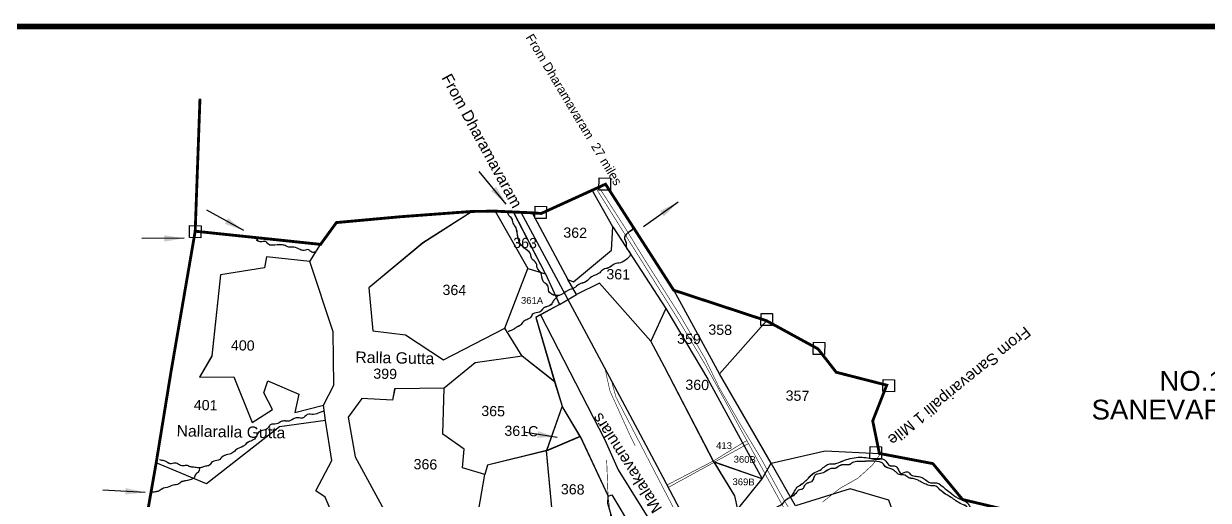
# Model space of a CAD drawing. Header units: feet. Extents: x 179896 to 184839, y 1575469 to 1580427.
# Drawn here: x 180975 to 183073, y 1579584 to 1580427 of the extents above; entities that cross this region are included whole.
import ezdxf
from ezdxf.enums import TextEntityAlignment as Align

# ---------------------------------------------------------------- set-up
doc = ezdxf.new("R2010")
doc.units = ezdxf.units.FT
doc.header["$LTSCALE"] = 15
doc.header["$MEASUREMENT"] = 0
doc.linetypes.add('HIDDEN2', pattern=[0.1875, 0.125, -0.0625])
for name, color, linetype in [('HILL', 223, 'Continuous'), ('PLOT', 7, 'Continuous'), ('PLOT NO', 7, 'Continuous'), ('ROADS', 6, 'HIDDEN2'), ('TANKS-STREAM', 4, 'Continuous'), ('TEXT', 1, 'Continuous'), ('VILLAGE STONES', 240, 'Continuous')]:
    doc.layers.add(name, color=color, linetype=linetype)
doc.layers.add('VILLAGE BOUNDRY', color=5, linetype='HIDDEN2', lineweight=100)
doc.styles.get("Standard").update_dxf_attribs({"font": 'arial.ttf'})
doc.linetypes.add('FENCELINE2', pattern='A,0.25,-0.1,[132,ltypeshp.shx,S=0.1,R=0,X=-0.1,Y=0],-0.1,1', length=1.45)
doc.linetypes.add('TRACKS', pattern='A,0.15,[130,ltypeshp.shx,S=0.25,R=0,X=0,Y=0],0.15', length=0.3)
doc.dimstyles.get("Standard").update_dxf_attribs({"dimtxt": 0.18, "dimasz": 35, "dimexe": 0.18, "dimexo": 0.0625, "dimgap": 0.09, "dimtad": 0, "dimtih": 1, "dimtoh": 1, "dimdec": 4, "dimzin": 0, "dimdsep": 46, "dimtxsty": 'Standard', "dimcen": 0.09, "dimadec": 0, "dimazin": 0, "dimtfac": 1, "dimtdec": 4, "dimtofl": 0, "dimtmove": 0, "dimatfit": 3, "dimfxl": 0, "dimtolj": 1, "dimtzin": 0, "dimarcsym": 0})

msp = doc.modelspace()

# ---------------------------------------------------------------- linework, layer by layer
at = {"layer": 'HILL', "color": 239, "linetype": 'TRACKS', "lineweight": -3, "ltscale": 1.5}
msp.add_lwpolyline([(181855.349886591, 1580093.437811217), (181971.1705036315, 1579879.169580597), (182066.7497049874, 1579699.923846385), (182106.9099599737, 1579624.60877481), (182186.1579737421, 1579472.904259289), (182277.0076448243, 1579300.439114503), (182374.2400482404, 1579108.4187236), (182432.7217863336, 1579006.219359771), (182470.4511061004, 1578920.848030423), (182549.7423914074, 1578771.535595811), (182614.9241463692, 1578629.651073549), (182706.6120862058, 1578441.799483381), (182739.7969451554, 1578390.777685188), (182789.9963085121, 1578313.596046704), (182861.318365654, 1578234.376935994), (182956.7364454842, 1578122.175777847), (183052.8697012513, 1578028.782455214), (183108.583782838, 1577973.971037463)], dxfattribs=at)
at = {"layer": 'PLOT', "lineweight": -2}
for points in [[(181898.8410999248, 1579984.721751813), (181923.8174306142, 1579930.398564004), (181954.0507782612, 1579947.865763569), (181938.6377620274, 1579974.29335782), (181948.3044186167, 1579970.587575531), (182015.8618167771, 1580026.700763292), (182018.0891957827, 1580067.826568753), (181981.6081956517, 1580132.548594513)], [(181898.8605904164, 1579984.771580259), (181923.836921106, 1579930.44839245), (181954.0702687527, 1579947.915592015), (181938.6572525188, 1579974.343186266), (181948.3239091081, 1579970.637403977), (182015.8813072679, 1580026.750591739), (182018.1086862733, 1580067.876397199), (181981.627686142, 1580132.598422959)], [(181809.7364149, 1580095.498057783), (181867.4016843835, 1579993.934613355), (181898.8410999248, 1579984.721751813), (181842.4694616421, 1580094.019587835)], [(181809.7559053911, 1580095.547886227), (181867.421174875, 1579993.9844418), (181898.8605904164, 1579984.771580259), (181842.4889521331, 1580094.069416279)], [(181768.7219100456, 1580094.991064264), (181681.7860660554, 1580039.12819383), (181585.7569670122, 1579959.591090103), (181593.002220173, 1579883.526931274), (181651.1392917392, 1579876.321602699), (181718.4873946987, 1579832.56178718), (181826.8300249699, 1579888.533545406), (181867.4016843835, 1579993.934613355)], [(181768.7414005369, 1580095.040892708), (181681.8055565474, 1580039.178022274), (181585.7764575051, 1579959.640918546), (181593.0217106664, 1579883.576759718), (181651.1587822324, 1579876.371431143), (181718.5068851919, 1579832.611615625), (181826.8495154623, 1579888.583373852), (181867.421174875, 1579993.9844418)], [(181875.2025083842, 1580092.541117886), (181938.6377620274, 1579974.29335782)], [(181875.2219988751, 1580092.590946331), (181938.6572525188, 1579974.343186266)], [(182018.0891957827, 1580067.826568753), (182111.9841153812, 1579923.167932173), (182186.3600939643, 1579798.038823927), (182282.5409150863, 1579621.434304766), (182298.3268032853, 1579649.518126272)], [(182018.1086862733, 1580067.876397199), (182112.0036058723, 1579923.21776062), (182186.3795844559, 1579798.088652375), (182282.5604055788, 1579621.484133216), (182298.3462937775, 1579649.567954721)], [(181528.2636982074, 1579340.780778195), (181532.5886998509, 1579442.415234087), (181549.2380245786, 1579464.641743015), (181548.6520754486, 1579495.307237622), (181508.7007333905, 1579589.301245433), (181491.8788547902, 1579600.337638638), (181520.4988380415, 1579654.09970025), (181509.1297730238, 1579724.794398178), (181505.5178245131, 1579751.886685529), (181524.1914650391, 1579787.246512766), (181522.9655432913, 1579882.016188386), (181481.5425468484, 1580006.284839496), (181500.4851404282, 1580036.660111351)], [(181528.2831887045, 1579340.830606641), (181532.6081903474, 1579442.465062533), (181549.2575150749, 1579464.69157146), (181548.6715659447, 1579495.357066068), (181508.7202238861, 1579589.351073877), (181491.8983452857, 1579600.387467082), (181520.5183285366, 1579654.149528695), (181509.1492635185, 1579724.844226622), (181505.5373150076, 1579751.936513974), (181524.2109555333, 1579787.296341209), (181522.9850337849, 1579882.066016829), (181481.5620373414, 1580006.334667939), (181500.5046309209, 1580036.709939794)], [(181481.5425468484, 1580006.284839496), (181404.6090178998, 1580014.642867348), (181401.0535970577, 1579995.249379641), (181323.4849788824, 1579982.56532638), (181307.8230074143, 1579839.082044149), (181285.8336325273, 1579801.654969194), (181347.0938673954, 1579802.448461575), (181379.1413295648, 1579721.639736051), (181415.0858343542, 1579744.262185386), (181399.9927667421, 1579773.770992434), (181407.3423637973, 1579794.946603502), (181461.9906337828, 1579771.529392829), (181454.7255986674, 1579738.990107322), (181505.5178245131, 1579751.886685529)], [(181481.5620373414, 1580006.334667939), (181404.628508393, 1580014.69269579), (181401.073087551, 1579995.299208083), (181323.5044693761, 1579982.615154821), (181307.842497909, 1579839.131872591), (181285.8531230223, 1579801.704797636), (181347.1133578902, 1579802.498290017), (181379.16082006, 1579721.689564494), (181415.1053248491, 1579744.312013829), (181400.0122572369, 1579773.820820877), (181407.3618542919, 1579794.996431945), (181462.0101242774, 1579771.579221272), (181454.7450891622, 1579739.039935766), (181505.5373150076, 1579751.936513974)], [(182282.5409150863, 1579621.434304766), (182197.0028033337, 1579651.460981584), (182109.5216934315, 1579820.111325512), (182085.5190121548, 1579865.380212067), (181994.5190917618, 1579967.990360294), (181954.0507782612, 1579947.865763569)], [(182282.5604055788, 1579621.484133216), (182197.0222938263, 1579651.510810033), (182109.5411839233, 1579820.16115396), (182085.5385026464, 1579865.430040514), (181994.5385822531, 1579968.040188741), (181954.0702687527, 1579947.915592015)], [(182167.736333577, 1579376.509900364), (182206.1011670225, 1579404.911554902), (182232.5279025406, 1579420.263575434), (182270.5510646785, 1579440.349648178), (182262.1424509087, 1579471.817380387), (182357.0478603749, 1579442.765205987), (182383.5469834992, 1579399.475704839), (182409.6733319298, 1579400.646273253), (182484.9644482719, 1579405.794225941), (182513.2196890288, 1579445.795128438), (182563.7909091577, 1579403.634633972), (182577.0704639918, 1579439.866647391), (182518.2216272992, 1579503.730416849), (182492.2666646455, 1579541.95203047), (182516.5496097798, 1579557.545799145), (182507.0647308751, 1579583.663065785), (182438.2219646268, 1579603.871626571), (182341.5657286612, 1579573.784941877), (182298.3268032853, 1579649.518126272), (182206.8333830574, 1579807.311749852), (182125.907699707, 1579955.591329935)], [(182167.7558240715, 1579376.559728813), (182206.1206575166, 1579404.961383351), (182232.5473930346, 1579420.313403883), (182270.5705551722, 1579440.399476628), (182262.1619414022, 1579471.867208837), (182357.0673508683, 1579442.815034438), (182383.5664739928, 1579399.52553329), (182409.6928224233, 1579400.696101704), (182484.983938765, 1579405.844054392), (182513.2391795216, 1579445.84495689), (182563.8103996506, 1579403.684462424), (182577.0899544844, 1579439.916475843), (182518.2411177916, 1579503.7802453), (182492.2861551377, 1579542.001858921), (182516.5691002718, 1579557.595627597), (182507.0842213669, 1579583.712894236), (182438.2414551188, 1579603.921455022), (182341.5852191538, 1579573.834770327), (182298.3462937775, 1579649.567954721), (182206.852873549, 1579807.3615783), (182125.9271901978, 1579955.641158382)], [(181923.8174306142, 1579930.398564004), (181881.8796515464, 1579907.551012069), (181915.1209835582, 1579793.513311961), (181857.5800143229, 1579838.760482947), (181826.8300249699, 1579888.533545406)], [(181923.836921106, 1579930.44839245), (181881.8991420385, 1579907.600840515), (181915.1404740509, 1579793.563140407), (181857.5995048155, 1579838.810311393), (181826.8495154623, 1579888.583373852)], [(182111.9841153812, 1579923.167932173), (182085.5190121548, 1579865.380212067)], [(182112.0036058723, 1579923.21776062), (182085.5385026464, 1579865.430040514)], [(182206.8333830574, 1579807.311749852), (182290.3140602288, 1579901.519753267)], [(182206.852873549, 1579807.3615783), (182290.3335507194, 1579901.569581716)], [(181857.5800143229, 1579838.760482947), (181774.5302288484, 1579827.131594342), (181719.1898444103, 1579782.348683903), (181631.7443005871, 1579781.051598315), (181627.6779667064, 1579761.161579129), (181573.7257159156, 1579763.746018703), (181549.2527030933, 1579730.902532624), (181561.67705229, 1579660.573813274), (181616.558452256, 1579559.677948281), (181593.9075750556, 1579511.599173044), (181709.0179442364, 1579518.776817494), (181771.8421296409, 1579516.60309624), (181791.5888024822, 1579629.50871557), (181751.8638720559, 1579640.887475296), (181754.7814313283, 1579674.158929571), (181717.0545056757, 1579700.74474607), (181719.1898444103, 1579782.348683903)], [(181857.5995048155, 1579838.810311393), (181774.5497193414, 1579827.181422788), (181719.2093349038, 1579782.398512348), (181631.7637910809, 1579781.10142676), (181627.6974572004, 1579761.211407574), (181573.7452064098, 1579763.795847147), (181549.2721935878, 1579730.952361068), (181561.6965427849, 1579660.623641719), (181616.5779427514, 1579559.727776726), (181593.9270655514, 1579511.64900149), (181709.0374347317, 1579518.82664594), (181771.861620136, 1579516.652924687), (181791.6082929764, 1579629.558544016), (181751.8833625502, 1579640.937303742), (181754.8009218224, 1579674.208758017), (181717.0739961698, 1579700.794574515), (181719.2093349038, 1579782.398512348)], [(181915.1209835582, 1579793.513311961), (181928.4737053815, 1579750.453948663), (181900.7434762963, 1579671.51903484), (181796.0085138339, 1579645.992523748), (181791.5888024822, 1579629.50871557)], [(181915.1404740509, 1579793.563140407), (181928.4931958744, 1579750.50377711), (181900.7629667899, 1579671.568863287), (181796.028004328, 1579646.042352194), (181791.6082929764, 1579629.558544016)], [(181900.7434762963, 1579671.51903484), (181960.3728634204, 1579696.89119158), (181928.4737053815, 1579750.453948663)], [(181900.7629667899, 1579671.568863287), (181960.3923539136, 1579696.941020027), (181928.4931958744, 1579750.50377711)], [(181509.1297730238, 1579724.794398178), (181428.0059207885, 1579713.487568266), (181298.5954479733, 1579613.044229431), (181209.3793956664, 1579650.159280604)], [(181509.1492635185, 1579724.844226622), (181428.0254112836, 1579713.53739671), (181298.6149384695, 1579613.094057874), (181209.3988861627, 1579650.209109046)], [(181960.3728634204, 1579696.89119158), (182009.6554481259, 1579591.114782597), (182016.2979502793, 1579593.186645506), (182052.2431401159, 1579533.293711264), (182021.5915227614, 1579536.005006938), (182009.4827235313, 1579577.990909135), (182009.6554481259, 1579591.114782597)], [(181960.3923539136, 1579696.941020027), (182009.6749386196, 1579591.164611044), (182016.317440773, 1579593.236473955), (182052.2626306098, 1579533.343539712), (182021.6110132553, 1579536.054835386), (182009.5022140251, 1579578.040737583), (182009.6749386196, 1579591.164611044)], [(182021.5915227614, 1579536.005006938), (181915.2681620367, 1579514.174090819), (181900.7434762963, 1579671.51903484)], [(182021.6110132553, 1579536.054835386), (181915.2876525313, 1579514.223919267), (181900.7629667899, 1579671.568863287)], [(182298.3268032853, 1579649.518126272), (182394.158356849, 1579671.318027038), (182490.2375179887, 1579666.591454412)], [(182298.3462937775, 1579649.567954721), (182394.1778473407, 1579671.367855488), (182490.2570084801, 1579666.641282863)], [(182197.0028033337, 1579651.460981584), (182233.672531574, 1579591.578769638), (182238.6939060361, 1579567.450558087), (182282.5409150863, 1579621.434304766)], [(182197.0222938263, 1579651.510810033), (182233.6920220668, 1579591.628598088), (182238.713396529, 1579567.500386536), (182282.5604055788, 1579621.484133216)]]:
    msp.add_lwpolyline(points, dxfattribs=at)
at = {"layer": 'PLOT', "linetype": 'FENCELINE2', "lineweight": -2}
msp.add_lwpolyline([(181890.1132250993, 1579911.740119668), (182003.881408446, 1579690.480505188), (182027.5326879515, 1579637.384753177), (182150.6259182455, 1579440.372266443), (182193.1713913491, 1579394.115573323)], dxfattribs=at)
at = {"layer": 'PLOT NO', "color": 5, "const_width": 10}
msp.add_lwpolyline([(179900.751614923, 1580422.33433548), (184717.3005857861, 1580422.33433548), (184717.3005857861, 1575473.907499534), (179900.751614923, 1575473.907499534)], close=True, dxfattribs=at)
at = {"layer": 'ROADS', "lineweight": -2, "ltscale": 10, "const_width": 1}
for points in [[(181993.5533144173, 1580137.989580666), (182040.6502246874, 1580064.750242553), (182070.2529535621, 1580016.34291141), (182138.1635233684, 1579909.29741191), (182181.8655674507, 1579833.868884806), (182206.44276191, 1579783.203768053), (182241.5042541544, 1579722.460834396), (182280.6360588153, 1579657.504766766), (182317.5346644919, 1579590.639593075), (182356.8786218487, 1579524.211662976)], [(181993.5728049075, 1580138.039409112), (182040.6697151779, 1580064.800070999), (182070.2724440527, 1580016.392739856), (182138.1830138595, 1579909.347240357), (182181.8850579421, 1579833.918713254), (182206.4622524017, 1579783.253596501), (182241.5237446463, 1579722.510662844), (182280.6555493076, 1579657.554595216), (182317.5541549844, 1579590.689421525), (182356.8981123415, 1579524.261491426)], [(182321.5269149661, 1579569.239421956), (182251.7530376752, 1579696.337744638), (182181.3006220167, 1579824.672075576), (182132.5938771603, 1579905.952446976), (182072.8431981386, 1580001.517501576), (182017.4346730254, 1580089.7251562), (181989.7105802032, 1580133.790281756)], [(182321.5464054587, 1579569.289250406), (182251.7725281673, 1579696.387573087), (182181.3201125082, 1579824.721904024), (182132.6133676515, 1579906.002275423), (182072.8626886293, 1580001.567330022), (182017.4541635158, 1580089.774984646), (181989.7300706934, 1580133.840110202)], [(182004.2372747576, 1579817.157368898), (182012.8815484311, 1579777.529678207), (182047.5189331701, 1579701.03985328), (182057.8089888622, 1579680.154345111)], [(182004.2567652499, 1579817.207197345), (182012.9010389236, 1579777.579506654), (182047.538423663, 1579701.089681727), (182057.8284793551, 1579680.204173558)], [(182015.4777026063, 1579796.077482123), (182023.7439207537, 1579766.171269236), (182085.0728988317, 1579648.18308763), (182132.8660975667, 1579556.235809383), (182150.2042666127, 1579541.730460248)], [(182015.4971930986, 1579796.12731057), (182023.7634112462, 1579766.221097684), (182085.0923893248, 1579648.232916078), (182132.8855880602, 1579556.285637832), (182150.2237571062, 1579541.780288697)], [(182114.1717968664, 1579610.707436528), (182196.0986908175, 1579653.203973722), (182247.8976975621, 1579685.045206624)], [(182114.1912873596, 1579610.757264976), (182196.11818131, 1579653.253802171), (182247.9171880543, 1579685.095035073)], [(182258.4084369041, 1579684.214438444), (182116.3844744629, 1579606.471706611)], [(182258.4279273963, 1579684.264266893), (182116.4039649561, 1579606.521535059)], [(182247.8976975621, 1579685.045206624), (182247.8976975621, 1579685.045206624), (182255.6238902726, 1579689.286697863)], [(182247.9171880543, 1579685.095035073), (182247.9171880543, 1579685.095035073), (182255.6433807648, 1579689.336526312)], [(182105.8778449245, 1579238.209189754), (182090.1086032006, 1579286.390251296), (182050.5066941371, 1579356.973123872), (182035.011138054, 1579384.5910061), (182022.1313333841, 1579434.655016233), (182018.0484199827, 1579523.682048623), (182009.6554481259, 1579591.114782597), (182007.2017683397, 1579654.96019695)], [(182105.8973354201, 1579238.259018204), (182090.128093696, 1579286.440079746), (182050.5261846322, 1579357.022952321), (182035.030628549, 1579384.640834549), (182022.1508238788, 1579434.704844681), (182018.0679104768, 1579523.731877071), (182009.6749386196, 1579591.164611044), (182007.221258833, 1579655.010025397)], [(182492.2069831821, 1579666.217798377), (182477.9804188167, 1579646.099213356), (182452.1926487092, 1579622.792639543), (182419.9100344829, 1579604.420994099), (182389.8060562005, 1579580.690673066)], [(182492.2264736735, 1579666.267626828), (182477.9999093083, 1579646.149041807), (182452.212139201, 1579622.842467994), (182419.929524975, 1579604.47082255), (182389.8255466928, 1579580.740501516)]]:
    msp.add_lwpolyline(points, dxfattribs=at)
at = {"layer": 'TANKS-STREAM', "lineweight": -2}
for points in [[(182055.4184960273, 1580065.207493543), (182046.4515744244, 1580058.029599188), (182040.2737291493, 1580052.419512271), (182038.6660678873, 1580047.732748451), (182041.5554763536, 1580040.095822241), (182041.7935987167, 1580031.306524601), (182049.4255140351, 1580019.548460702), (182043.7013718388, 1580011.244372208), (182031.7268435255, 1580004.141199033), (182020.7010038826, 1580001.740357254), (182010.171758223, 1579994.918626214), (182001.5836242861, 1579992.413059874), (181994.8893192559, 1579986.53478216), (181986.69845259, 1579982.095029873), (181980.509251544, 1579979.222180978), (181971.0752240242, 1579970.866472807), (181958.1057249051, 1579965.904257996), (181949.7355110223, 1579959.716889322), (181939.6521992381, 1579955.605322299), (181922.9330854871, 1579946.303341178), (181913.2588973962, 1579947.075090069), (181904.8677305555, 1579953.542632028), (181902.7135281005, 1579963.704367405), (181895.0647761438, 1579970.597715369), (181890.2749236891, 1579987.231944647), (181885.0667552456, 1579992.88485636), (181882.4831735463, 1580003.641398744), (181874.8459881374, 1580011.121261947), (181872.6353188091, 1580018.350542744), (181856.418330349, 1580034.9094408), (181849.2792424604, 1580053.916067497), (181846.6617412973, 1580065.856927443), (181841.7817037638, 1580074.480543031), (181839.2195038127, 1580082.542800072), (181833.8729730131, 1580087.898573068), (181831.9621248578, 1580094.494177988)], [(182055.4379865178, 1580065.257321989), (182046.4710649149, 1580058.079427634), (182040.2932196399, 1580052.469340718), (182038.6855583779, 1580047.782576898), (182041.5749668442, 1580040.145650687), (182041.8130892074, 1580031.356353048), (182049.4450045259, 1580019.598289148), (182043.7208623296, 1580011.294200654), (182031.7463340164, 1580004.19102748), (182020.7204943736, 1580001.7901857), (182010.1912487141, 1579994.96845466), (182001.6031147772, 1579992.46288832), (181994.9088097471, 1579986.584610606), (181986.7179430813, 1579982.14485832), (181980.5287420352, 1579979.272009425), (181971.0947145155, 1579970.916301254), (181958.1252153965, 1579965.954086442), (181949.7550015138, 1579959.766717768), (181939.6716897296, 1579955.655150745), (181922.9525759788, 1579946.353169624), (181913.2783878879, 1579947.124918515), (181904.8872210472, 1579953.592460474), (181902.7330185922, 1579963.754195851), (181895.0842666354, 1579970.647543815), (181890.2944141806, 1579987.281773093), (181885.0862457371, 1579992.934684805), (181882.5026640378, 1580003.691227189), (181874.8654786288, 1580011.171090392), (181872.6548093005, 1580018.400371189), (181856.4378208404, 1580034.959269245), (181849.2987329517, 1580053.965895942), (181846.6812317885, 1580065.906755888), (181841.8011942549, 1580074.530371476), (181839.2389943038, 1580082.592628517), (181833.8924635042, 1580087.948401513), (181831.9816153488, 1580094.544006433)], [(181491.8746583662, 1580022.852829242), (181482.9927582161, 1580023.941401514), (181479.4693556817, 1580027.164006412), (181471.5954846929, 1580026.035590769), (181464.2807492073, 1580027.369455312), (181453.2689690795, 1580031.758738482), (181444.4559116214, 1580031.856641992), (181437.9333804293, 1580034.454462399), (181431.1369933226, 1580036.119573139), (181415.4133834253, 1580035.141398309), (181407.0662423107, 1580037.622100722), (181403.8121458405, 1580041.52188556), (181393.6458198193, 1580041.034278314), (181386.9855402063, 1580045.340275533)], [(181491.894148859, 1580022.902657685), (181483.0122487089, 1580023.991229957), (181479.4888461746, 1580027.213834855), (181471.6149751857, 1580026.085419212), (181464.3002397002, 1580027.419283755), (181453.2884595724, 1580031.808566924), (181444.4754021143, 1580031.906470435), (181437.9528709223, 1580034.504290842), (181431.1564838155, 1580036.169401581), (181415.4328739183, 1580035.191226751), (181407.0857328038, 1580037.671929164), (181403.8316363335, 1580041.571714002), (181393.6653103123, 1580041.084106756), (181387.0050306994, 1580045.390103975)], [(181921.5259630526, 1579946.068496061), (181917.0467567142, 1579941.551304956), (181912.7303028782, 1579936.394957586), (181908.845815787, 1579929.977524672), (181899.1914173105, 1579925.834550828), (181895.2733973116, 1579923.63159543), (181888.4154537611, 1579916.701771782), (181876.8474628282, 1579913.848093439), (181872.2308895392, 1579907.028002184), (181867.6505210706, 1579904.076488144), (181859.776068184, 1579900.174862894), (181854.5800692955, 1579893.572571387), (181847.8030371892, 1579889.961853559), (181842.591623945, 1579886.63278652), (181832.9177910878, 1579882.453984573)], [(181921.5454535443, 1579946.118324507), (181917.0662472059, 1579941.601133402), (181912.7497933699, 1579936.444786032), (181908.8653062788, 1579930.027353118), (181899.2109078025, 1579925.884379274), (181895.2928878035, 1579923.681423876), (181888.4349442531, 1579916.751600228), (181876.8669533203, 1579913.897921885), (181872.2503800314, 1579907.07783063), (181867.6700115628, 1579904.12631659), (181859.7955586762, 1579900.22469134), (181854.5995597878, 1579893.622399833), (181847.8225276815, 1579890.011682004), (181842.6111144373, 1579886.682614966), (181832.9372815803, 1579882.503813018)], [(181506.8671082812, 1579741.766058545), (181499.0474529965, 1579738.924129873), (181487.9592804618, 1579735.528462097), (181476.9325302042, 1579735.359778286), (181468.4494888111, 1579729.065821125), (181460.7894350218, 1579729.758387574), (181453.957388016, 1579728.580776279), (181444.938051909, 1579723.831966478), (181435.5154830607, 1579724.143074128), (181431.9019310872, 1579723.492667339), (181422.4496671317, 1579718.832670284), (181411.7495323535, 1579717.401962203), (181408.2208370484, 1579712.671735022), (181405.015541632, 1579709.396766572), (181395.3387809672, 1579706.703553262), (181387.6540376246, 1579698.607954445), (181386.2678114367, 1579695.588065806), (181379.2752147977, 1579689.441706552), (181370.822203561, 1579685.678519812), (181363.6946602839, 1579679.338524236), (181353.1310656348, 1579674.765105476), (181347.0500510512, 1579669.405383695), (181339.4429072765, 1579665.364184861), (181328.0497142188, 1579661.918799031), (181319.5287728574, 1579654.624229042), (181308.9322961193, 1579651.752399578), (181303.6804475353, 1579645.669502888), (181296.8392962487, 1579644.034024165), (181289.9218001606, 1579641.811496967), (181284.6706680934, 1579641.126977162), (181276.1152479292, 1579642.271967911), (181269.387426557, 1579643.120304383), (181262.8657033049, 1579645.404129142), (181254.6011172756, 1579644.646522109), (181250.4497065542, 1579646.688465393), (181242.6493570991, 1579649.650727853), (181233.9464451746, 1579648.254637142), (181226.6870239049, 1579652.122334308), (181219.658358195, 1579654.350258351), (181215.0902713776, 1579655.157258381)], [(181506.8865987758, 1579741.815886989), (181499.0669434911, 1579738.973958317), (181487.9787709565, 1579735.578290541), (181476.952020699, 1579735.40960673), (181468.4689793059, 1579729.115649569), (181460.8089255166, 1579729.808216018), (181453.9768785108, 1579728.630604723), (181444.957542404, 1579723.881794921), (181435.5349735557, 1579724.192902572), (181431.9214215822, 1579723.542495782), (181422.4691576268, 1579718.882498727), (181411.7690228486, 1579717.451790646), (181408.2403275435, 1579712.721563465), (181405.0350321272, 1579709.446595015), (181395.3582714624, 1579706.753381705), (181387.6735281199, 1579698.657782888), (181386.287301932, 1579695.637894249), (181379.2947052931, 1579689.491534995), (181370.8416940564, 1579685.728348255), (181363.7141507794, 1579679.388352679), (181353.1505561304, 1579674.81493392), (181347.0695415469, 1579669.455212139), (181339.4623977722, 1579665.414013304), (181328.0692047146, 1579661.968627474), (181319.5482633532, 1579654.674057485), (181308.9517866152, 1579651.802228021), (181303.6999380313, 1579645.719331331), (181296.8587867447, 1579644.083852608), (181289.9412906566, 1579641.86132541), (181284.6901585895, 1579641.176805604), (181276.1347384253, 1579642.321796354), (181269.4069170531, 1579643.170132826), (181262.885193801, 1579645.453957585), (181254.6206077717, 1579644.696350551), (181250.4691970503, 1579646.738293835), (181242.6688475953, 1579649.700556296), (181233.9659356708, 1579648.304465584), (181226.7065144012, 1579652.172162751), (181219.6778486912, 1579654.400086793), (181215.1097618738, 1579655.207086823)], [(182332.9464906896, 1579588.881578367), (182338.6287770945, 1579596.954001994), (182344.7933562638, 1579606.875697079), (182349.8884903576, 1579610.576821372), (182364.8188892869, 1579622.972903952), (182374.6356977508, 1579632.146204143), (182385.0478974236, 1579636.966760185), (182400.735322854, 1579647.791455136), (182409.0258245383, 1579648.175483817), (182420.2164373229, 1579651.081598171), (182425.144463899, 1579653.158099802), (182452.6229856075, 1579659.756641023), (182466.3275776605, 1579659.223061822), (182477.9649808276, 1579657.100931233), (182487.7279245057, 1579656.371366944), (182497.1044271409, 1579656.734610009), (182501.375409496, 1579652.854074298), (182509.3719518045, 1579644.967950355), (182516.1566070439, 1579644.702455372), (182522.5940574477, 1579640.509027708), (182528.5526030646, 1579631.259416118), (182540.0148012768, 1579634.160332438), (182546.5622606165, 1579628.608257095), (182555.4770463874, 1579626.131317978), (182563.8694251947, 1579624.74964079), (182571.3906250028, 1579620.399978918), (182580.5169504189, 1579614.798397372), (182591.1046929794, 1579614.595752283), (182606.5838524778, 1579604.208976985), (182615.1517769996, 1579597.804246367), (182629.7554780168, 1579587.485202595), (182648.3140096105, 1579576.465755223), (182653.9587991133, 1579566.318181376), (182661.8975872154, 1579562.503084794), (182666.9310739509, 1579555.894722999), (182672.512918981, 1579549.546996973), (182686.4397776251, 1579546.431423303), (182692.3713854213, 1579537.092344265), (182700.6966173933, 1579532.184588031), (182706.3430169526, 1579529.227498983), (182717.074490253, 1579521.092810426), (182726.097978374, 1579520.640235027)], [(182332.9659811821, 1579588.931406817), (182338.6482675869, 1579597.003830444), (182344.8128467561, 1579606.925525529), (182349.9079808499, 1579610.626649822), (182364.838379779, 1579623.022732402), (182374.6551882428, 1579632.196032593), (182385.0673879155, 1579637.016588635), (182400.7548133458, 1579647.841283586), (182409.0453150301, 1579648.225312267), (182420.2359278147, 1579651.131426622), (182425.1639543908, 1579653.207928253), (182452.6424760991, 1579659.806469474), (182466.347068152, 1579659.272890273), (182477.9844713191, 1579657.150759683), (182487.7474149972, 1579656.421195395), (182497.1239176323, 1579656.784438459), (182501.3948999874, 1579652.903902749), (182509.3914422959, 1579645.017778806), (182516.1760975353, 1579644.752283823), (182522.6135479391, 1579640.558856159), (182528.5720935561, 1579631.309244569), (182540.0342917682, 1579634.210160889), (182546.5817511079, 1579628.658085547), (182555.4965368788, 1579626.181146429), (182563.8889156861, 1579624.799469241), (182571.4101154942, 1579620.44980737), (182580.5364409102, 1579614.848225824), (182591.1241834707, 1579614.645580734), (182606.6033429691, 1579604.258805437), (182615.171267491, 1579597.854074818), (182629.7749685082, 1579587.535031047), (182648.3335001019, 1579576.515583675), (182653.9782896048, 1579566.368009828), (182661.9170777068, 1579562.552913246), (182666.9505644423, 1579555.944551451), (182672.5324094725, 1579549.596825426), (182686.4592681166, 1579546.481251755), (182692.3908759128, 1579537.142172717), (182700.7161078848, 1579532.234416483), (182706.3625074441, 1579529.277327435), (182717.0939807445, 1579521.142638879), (182726.1174688655, 1579520.69006348)], [(181286.4694057831, 1579641.187647685), (181283.5827985906, 1579633.694426105), (181278.5423773655, 1579628.363694821), (181277.2345424025, 1579624.523888751), (181269.1579827557, 1579619.662471148), (181260.3991619961, 1579617.856542794), (181255.0261092192, 1579616.643766929), (181247.1965974793, 1579611.777473173), (181237.2860119869, 1579609.993736884), (181231.9702491194, 1579607.464102846), (181219.3051567942, 1579603.677218327), (181216.6875936083, 1579601.562405581), (181207.8230504625, 1579598.52503879), (181200.2003851905, 1579597.898501676)], [(181286.4888962792, 1579641.237476128), (181283.6022890867, 1579633.744254548), (181278.5618678617, 1579628.413523264), (181277.2540328988, 1579624.573717194), (181269.1774732519, 1579619.71229959), (181260.4186524924, 1579617.906371237), (181255.0455997156, 1579616.693595371), (181247.2160879757, 1579611.827301616), (181237.3055024833, 1579610.043565327), (181231.9897396159, 1579607.513931288), (181219.3246472908, 1579603.727046769), (181216.7070841049, 1579601.612234023), (181207.8425409591, 1579598.574867233), (181200.2198756871, 1579597.948330118)], [(182719.7913245995, 1579513.626625614), (182715.2170156559, 1579515.482776385), (182709.5989444903, 1579518.869143642), (182703.8467269937, 1579523.617575666), (182698.6980748664, 1579526.435113295), (182691.4366133925, 1579527.613701577), (182686.8967919842, 1579532.978709632), (182683.7542392533, 1579536.526179315), (182680.7088766313, 1579540.503086777), (182676.1002022148, 1579542.270682592), (182670.3791523799, 1579544.319618291), (182665.2397446368, 1579549.134040715), (182658.3608532735, 1579558.724260612), (182652.8685769158, 1579561.541135056), (182648.198524605, 1579566.228665414), (182645.7133763606, 1579571.548733155), (182636.2533372957, 1579576.883797657), (182625.8605591689, 1579582.802469758), (182617.4791059849, 1579588.619849881), (182604.2317589125, 1579596.604403517), (182595.4196159133, 1579604.551055362), (182590.4635420545, 1579608.542960774), (182581.1041551985, 1579609.287703233), (182572.9140535597, 1579611.958664012), (182563.623214402, 1579616.284866973), (182556.9639830759, 1579620.057890468), (182549.7038740111, 1579622.019556384), (182542.437754867, 1579623.667209391), (182535.4957026569, 1579628.158565676), (182525.3248491744, 1579629.233262728), (182519.188159996, 1579634.001908101), (182515.1569264959, 1579637.033137603), (182508.7371499661, 1579640.173026641), (182501.1031864801, 1579643.04803173), (182496.4355313598, 1579648.982867133), (182490.6994190105, 1579651.669655591), (182471.5950085772, 1579652.72665367), (182459.2261096475, 1579652.535637541), (182450.0965575029, 1579652.144618105), (182444.7972672285, 1579651.366161074), (182438.239537438, 1579647.280497244), (182431.6170542709, 1579646.401478003), (182426.1482233295, 1579646.631889033), (182417.7181361642, 1579643.336204828), (182411.7705444404, 1579640.103084427), (182404.6571286945, 1579639.862160581), (182399.4547156432, 1579637.573266919), (182390.4201463878, 1579632.277906009), (182380.8785001684, 1579630.072063507), (182378.0218497452, 1579629.268575383), (182374.2118451789, 1579624.124550331), (182370.0412840151, 1579616.599108208), (182361.4251625006, 1579613.432724454), (182356.7274206853, 1579607.9286186), (182354.3025172405, 1579603.733121035), (182347.2160617612, 1579601.605879253), (182343.9414886734, 1579598.148724566), (182335.4220742568, 1579590.203706166), (182324.4731323653, 1579584.144299161), (182313.7232514866, 1579573.720525407), (182308.5720215274, 1579571.452076652), (182306.4443633267, 1579566.419174894), (182301.7234534183, 1579560.577300401), (182289.2475909614, 1579557.77202698), (182281.9180861722, 1579550.533259243), (182277.359217505, 1579545.000490467), (182268.651086536, 1579547.196580712), (182259.0006118554, 1579545.039659598), (182251.8907408692, 1579545.019562201), (182243.5746533868, 1579547.544786482), (182232.5446705111, 1579550.619639834), (182227.6445733907, 1579547.669221587), (182223.1308839554, 1579540.418375062), (182220.9522826702, 1579533.863681378), (182217.9282340066, 1579526.896530853), (182211.5441315109, 1579523.974663622), (182208.1474922955, 1579517.951265689), (182207.6642537495, 1579509.338101667), (182203.8905461055, 1579504.024497507), (182198.341599674, 1579499.837521737), (182195.0069106391, 1579492.954479339), (182188.146701464, 1579483.87589255), (182176.5165128803, 1579476.543609249), (182170.5819540959, 1579469.200423482), (182156.413376275, 1579455.91091095), (182153.2937403788, 1579447.707547589), (182150.604154391, 1579436.165990227), (182146.0954056594, 1579427.071653006), (182144.9572069142, 1579419.200197461), (182141.792738539, 1579408.654439589), (182131.4092880787, 1579401.453289622), (182125.3403453306, 1579394.373316402), (182117.6195049305, 1579390.82129541), (182109.1896693064, 1579387.7702893), (182104.1871711741, 1579383.138601668), (182097.1459129625, 1579382.909742496), (182088.9973656238, 1579382.462121649), (182080.390648555, 1579379.466510873), (182070.4217057562, 1579376.753180374), (182059.9021206631, 1579376.527360151), (182043.3532466253, 1579371.916752431), (182027.6802344734, 1579367.170437988), (182017.6857360025, 1579367.147040058), (182010.4413051037, 1579364.81625984), (182000.599857858, 1579361.568865267), (181994.4705852762, 1579361.364070322), (181990.5557000171, 1579361.604633417), (181984.6809959703, 1579357.851792099), (181976.0418465224, 1579355.655124389), (181967.5268101347, 1579354.314983235), (181950.8973331853, 1579350.123770438), (181943.1709889543, 1579350.701174419), (181936.6803261663, 1579348.463237792), (181930.6070386338, 1579345.573247066), (181922.1330861996, 1579346.379648532), (181911.9461641504, 1579347.540942272), (181906.1788433187, 1579346.442096411), (181895.729996013, 1579345.138967612), (181891.5735631154, 1579346.936324107), (181882.0914508888, 1579345.614692391), (181875.0221493523, 1579346.823734303), (181868.9397826987, 1579349.08747728), (181860.4165283894, 1579347.31796852), (181852.7133003491, 1579343.492854002), (181846.513662062, 1579345.221898456), (181836.4138794937, 1579345.307933783), (181832.1039518803, 1579340.902206595), (181819.795243642, 1579343.499807788), (181810.9182994348, 1579345.709767437), (181804.9954875004, 1579345.071496027), (181798.5154385806, 1579343.370299309), (181793.7201104319, 1579345.50199073), (181787.7457674089, 1579347.763813935), (181777.3876771654, 1579348.388485602), (181774.1296716557, 1579352.208705107), (181767.3866934924, 1579355.556724269), (181757.1168851238, 1579356.077496962), (181749.3823229713, 1579356.225533338), (181744.213963494, 1579355.680240177), (181738.2315794031, 1579351.929459811), (181733.8395866138, 1579352.657734229), (181727.098465665, 1579354.182601628), (181719.9716443323, 1579352.38636571), (181709.580313996, 1579354.088367039), (181703.7218225766, 1579355.172135569), (181697.0164840467, 1579352.938455504), (181689.1992335472, 1579354.376501423), (181683.5576962724, 1579351.58551758), (181675.166432185, 1579351.101909503), (181666.6798135223, 1579351.264339935), (181662.102421089, 1579347.916193493), (181653.9325187451, 1579342.167370548), (181650.1544295099, 1579341.273361449), (181643.7500450028, 1579343.543267717), (181632.6477421095, 1579347.406205724), (181626.7663577152, 1579348.914618115), (181621.0503500147, 1579347.84301142), (181616.210171125, 1579347.613543746), (181611.1719263629, 1579342.663684177), (181605.7474636037, 1579339.975963778), (181592.3133267668, 1579339.910980966), (181579.1919751592, 1579337.772322772)], [(182719.810815091, 1579513.676454067), (182715.2365061474, 1579515.532604838), (182709.6184349818, 1579518.918972095), (182703.8662174852, 1579523.667404119), (182698.7175653579, 1579526.484941748), (182691.456103884, 1579527.66353003), (182686.9162824758, 1579533.028538085), (182683.7737297448, 1579536.576007768), (182680.7283671228, 1579540.552915229), (182676.1196927063, 1579542.320511044), (182670.3986428714, 1579544.369446743), (182665.2592351283, 1579549.183869167), (182658.3803437649, 1579558.774089064), (182652.8880674073, 1579561.590963508), (182648.2180150964, 1579566.278493866), (182645.732866852, 1579571.598561608), (182636.2728277871, 1579576.933626109), (182625.8800496603, 1579582.85229821), (182617.4985964763, 1579588.669678333), (182604.2512494039, 1579596.654231969), (182595.4391064047, 1579604.600883813), (182590.4830325459, 1579608.592789225), (182581.1236456899, 1579609.337531684), (182572.9335440511, 1579612.008492463), (182563.6427048935, 1579616.334695424), (182556.9834735673, 1579620.107718919), (182549.7233645026, 1579622.069384835), (182542.4572453585, 1579623.717037843), (182535.5151931484, 1579628.208394127), (182525.3443396659, 1579629.283091179), (182519.2076504875, 1579634.051736553), (182515.1764169874, 1579637.082966055), (182508.7566404576, 1579640.222855092), (182501.1226769716, 1579643.097860181), (182496.4550218513, 1579649.032695584), (182490.7189095021, 1579651.719484042), (182471.6144990688, 1579652.776482121), (182459.2456001391, 1579652.585465991), (182450.1160479946, 1579652.194446556), (182444.8167577202, 1579651.415989524), (182438.2590279297, 1579647.330325695), (182431.6365447626, 1579646.451306453), (182426.1677138213, 1579646.681717484), (182417.737626656, 1579643.386033278), (182411.7900349322, 1579640.152912877), (182404.6766191864, 1579639.911989031), (182399.4742061351, 1579637.623095369), (182390.4396368797, 1579632.32773446), (182380.8979906605, 1579630.121891957), (182378.0413402373, 1579629.318403833), (182374.231335671, 1579624.174378781), (182370.0607745072, 1579616.648936659), (182361.4446529928, 1579613.482552904), (182356.7469111776, 1579607.97844705), (182354.3220077328, 1579603.782949484), (182347.2355522536, 1579601.655707703), (182343.9609791658, 1579598.198553016), (182335.4415647492, 1579590.253534616), (182324.4926228579, 1579584.194127611), (182313.7427419793, 1579573.770353856), (182308.5915120201, 1579571.501905102), (182306.4638538194, 1579566.469003344), (182301.7429439111, 1579560.627128851), (182289.2670814543, 1579557.82185543), (182281.9375766651, 1579550.583087693), (182277.378707998, 1579545.050318916), (182268.670577029, 1579547.246409161), (182259.0201023485, 1579545.089488047), (182251.9102313622, 1579545.069390651), (182243.5941438799, 1579547.594614931), (182232.5641610042, 1579550.669468284), (182227.6640638838, 1579547.719050037), (182223.1503744486, 1579540.468203511), (182220.9717731634, 1579533.913509827), (182217.9477244999, 1579526.946359302), (182211.5636220043, 1579524.024492071), (182208.1669827889, 1579518.001094138), (182207.683744243, 1579509.387930117), (182203.910036599, 1579504.074325956), (182198.3610901675, 1579499.887350187), (182195.0264011327, 1579493.004307789), (182188.1661919577, 1579483.925720999), (182176.5360033741, 1579476.593437698), (182170.6014445898, 1579469.250251931), (182156.432866769, 1579455.960739399), (182153.3132308729, 1579447.757376038), (182150.6236448851, 1579436.215818676), (182146.1148961537, 1579427.121481455), (182144.9766974085, 1579419.250025911), (182141.8122290334, 1579408.704268039), (182131.4287785731, 1579401.503118071), (182125.3598358251, 1579394.423144851), (182117.638995425, 1579390.871123859), (182109.2091598011, 1579387.82011775), (182104.2066616688, 1579383.188430117), (182097.1654034572, 1579382.959570945), (182089.0168561186, 1579382.511950099), (182080.4101390498, 1579379.516339322), (182070.441196251, 1579376.803008823), (182059.921611158, 1579376.5771886), (182043.3727371203, 1579371.966580879), (182027.6997249685, 1579367.220266437), (182017.7052264976, 1579367.196868507), (182010.4607955988, 1579364.866088288), (182000.6193483532, 1579361.618693716), (181994.4900757715, 1579361.413898771), (181990.5751905123, 1579361.654461866), (181984.7004864656, 1579357.901620548), (181976.0613370177, 1579355.704952838), (181967.5463006301, 1579354.364811683), (181950.9168236807, 1579350.173598887), (181943.1904794498, 1579350.751002867), (181936.6998166619, 1579348.51306624), (181930.6265291295, 1579345.623075514), (181922.1525766952, 1579346.429476981), (181911.965654646, 1579347.59077072), (181906.1983338143, 1579346.491924859), (181895.7494865087, 1579345.188796059), (181891.5930536112, 1579346.986152555), (181882.1109413846, 1579345.664520839), (181875.0416398481, 1579346.873562751), (181868.9592731945, 1579349.137305727), (181860.4360188853, 1579347.367796968), (181852.732790845, 1579343.54268245), (181846.5331525579, 1579345.271726904), (181836.4333699897, 1579345.357762231), (181832.1234423763, 1579340.952035042), (181819.814734138, 1579343.549636235), (181810.9377899308, 1579345.759595884), (181805.0149779964, 1579345.121324475), (181798.5349290767, 1579343.420127757), (181793.739600928, 1579345.551819178), (181787.765257905, 1579347.813642382), (181777.4071676616, 1579348.438314049), (181774.1491621519, 1579352.258533554), (181767.4061839886, 1579355.606552716), (181757.13637562, 1579356.127325409), (181749.4018134675, 1579356.275361785), (181744.2334539902, 1579355.730068624), (181738.2510698994, 1579351.979288258), (181733.8590771102, 1579352.707562676), (181727.1179561613, 1579354.232430075), (181719.9911348287, 1579352.436194156), (181709.5998044923, 1579354.138195486), (181703.741313073, 1579355.221964016), (181697.0359745431, 1579352.988283951), (181689.2187240437, 1579354.42632987), (181683.5771867688, 1579351.635346026), (181675.1859226815, 1579351.15173795), (181666.6993040188, 1579351.314168382), (181662.1219115856, 1579347.966021939), (181653.9520092417, 1579342.217198994), (181650.1739200066, 1579341.323189896), (181643.7695354995, 1579343.593096164), (181632.6672326062, 1579347.45603417), (181626.7858482119, 1579348.964446561), (181621.0698405114, 1579347.892839866), (181616.2296616218, 1579347.663372192), (181611.1914168598, 1579342.713512623), (181605.7669541006, 1579340.025792224), (181592.3328172637, 1579339.960809413), (181579.2114656562, 1579337.822151218)]]:
    msp.add_spline(points, degree=3, dxfattribs=at)
at = {"layer": 'VILLAGE BOUNDRY', "lineweight": -2, "ltscale": 25}
for points, const_width in [([(181278.4743768738, 1580060.035609999), (181286.9189911882, 1580294.40649)], 5.006866926522279), ([(181278.4548863805, 1580059.985781557), (181500.4851404282, 1580036.660111351), (181528.533839062, 1580075.282464754), (181641.0955284701, 1580085.545565742), (181768.7219100456, 1580094.991064264), (181809.7364149, 1580095.498057783), (181875.2025083842, 1580092.541117886), (181891.2471215682, 1580091.389242104), (182005.2032369095, 1580143.296105298), (182125.907699707, 1579955.591329935), (182290.3140602288, 1579901.519753267), (182381.488498371, 1579851.696133944), (182413.8057140984, 1579810.316814195), (182503.2815428824, 1579787.425468959), (182478.4145269984, 1579724.24913275), (182490.2375179887, 1579666.591454412), (182584.9868559465, 1579648.615172322), (182637.51542162, 1579585.053089528), (182743.008667947, 1579559.993621073), (182722.5428097137, 1579512.366892645), (182841.0032368093, 1579458.131271025), (183063.8283010278, 1579388.855111465), (183470.3601820501, 1579304.65712363)], 5.006866926522279), ([(181278.4743768738, 1580060.035609999), (181500.5046309209, 1580036.709939794), (181528.5533295543, 1580075.332293197), (181641.1150189619, 1580085.595394185), (181768.7414005369, 1580095.040892708), (181809.7559053911, 1580095.547886227), (181875.2219988751, 1580092.590946331), (181891.2666120591, 1580091.43907055), (182005.2227273996, 1580143.345933744), (182125.9271901978, 1579955.641158382), (182290.3335507194, 1579901.569581716), (182381.5079888615, 1579851.745962393), (182413.8252045891, 1579810.366642645), (182503.301033373, 1579787.475297409), (182478.4340174895, 1579724.2989612), (182490.2570084801, 1579666.641282863), (182585.0063464377, 1579648.665000774), (182637.5349121114, 1579585.10291798), (182743.0281584381, 1579560.043449526), (182722.5623002052, 1579512.416721098), (182841.0227273008, 1579458.181099478), (183063.8477915189, 1579388.904939921), (183470.3796725402, 1579304.706952088)], 5.006866926503505), ([(181182.6676118237, 1579498.075498388), (181209.3793956664, 1579650.159280604), (181235.2347889064, 1579808.943547642), (181278.4548863805, 1580059.985781557)], 5.006866926522279), ([(181182.6871023211, 1579498.125326831), (181209.3988861627, 1579650.209109046), (181235.2542794015, 1579808.993376084), (181278.4743768738, 1580060.035609999)], 5.006866926503505)]:
    msp.add_lwpolyline(points, dxfattribs=dict(at, const_width=const_width))
at = {"layer": 'VILLAGE STONES', "lineweight": -2}
for points in [[(181993.8782798787, 1580154.275072255), (182014.152184127, 1580153.887037968), (182013.7426223713, 1580132.488372732), (181993.4687181229, 1580132.876407019)], [(181880.3495598616, 1580104.178465517), (181900.62346411, 1580103.79043123), (181900.2139023543, 1580082.391765994), (181879.9399981059, 1580082.779800282)], [(181268.5953852812, 1580070.000871703), (181288.8692895296, 1580069.612837415), (181288.4597277738, 1580048.21417218), (181268.1858235254, 1580048.602206467)], [(182280.8327686077, 1579914.603899145), (182301.1066728561, 1579914.215864857), (182300.6971111003, 1579892.817199622), (182280.4232068519, 1579893.205233909)], [(182373.2886034331, 1579863.336870446), (182393.5625076815, 1579862.948836158), (182393.1529459258, 1579841.550170922), (182372.8790416774, 1579841.93820521)], [(182496.8572885699, 1579797.554024487), (182517.1311928182, 1579797.165990199), (182516.7216310625, 1579775.767324963), (182496.4477268141, 1579776.155359251)], [(182473.8767814018, 1579678.83357998), (182494.1506856502, 1579678.445545692), (182493.7411238944, 1579657.046880456), (182473.467219646, 1579657.434914744)]]:
    msp.add_lwpolyline(points, close=True, dxfattribs=at)

# ---------------------------------------------------------------- texts
at = {"layer": 'PLOT NO', "lineweight": -2}
for s, height, rotation, p in [('From Dharamavaram  27 miles ', 15.99999999999999, 300.9945216573005, (181863.1404312885, 1580403.222296612)), ('From Dharamavaram ', 20, 298.5985616592291, (181714.1524811207, 1580331.809001949)), ('361A', 12.01648062360841, 358.9035159427387, (181855.3926579025, 1579931.718947709)), ('From Sanevaripalli 1 Mile', 20, 218.987763554453, (182748.0716644641, 1579892.793541994)), ('413', 12.01648062360841, 358.9035159427387, (182201.0308073452, 1579674.786750475)), ('360B', 12.01648062360841, 358.9035159427387, (182232.0556209938, 1579650.439349843)), ('369B', 12.01648062360841, 358.9035159427387, (182230.0092242944, 1579610.675433747))]:
    msp.add_text(s, height=height, rotation=rotation, dxfattribs=at).set_placement(p)
for s, p in [('362', (181951.4931533359, 1580057.338143063)), ('363', (181862.7093302143, 1580039.205406612)), ('361', (182027.6925322522, 1579983.76312383)), ('364', (181737.4854169344, 1579955.963565886)), ('358', (182208.3576881866, 1579885.566879993)), ('400', (181362.7622296533, 1579857.914001591)), ('359', (182153.0025669043, 1579869.498550757)), ('399', (181614.9417562651, 1579807.589282268)), ('360', (182167.6331098604, 1579788.065510434)), ('401', (181297.0149215776, 1579752.198204663)), ('357', (182345.1876268462, 1579768.810229413)), ('365', (181806.2353098163, 1579741.583870527)), ('361C', (181856.1942871853, 1579706.397206603)), ('366', (181686.2166631202, 1579647.424936164)), ('368', (181947.0962767894, 1579603.140252218))]:
    msp.add_text(s, height=18.02472093541262, rotation=358.9035159427387, dxfattribs=at).set_placement(p, align=Align.MIDDLE_CENTER)
at = {"layer": 'TEXT', "color": 7, "lineweight": -2}
for s, rotation, p in [('Ralla Gutta', 358.9035159427387, (181561.9684707507, 1579827.252584935)), ('Malakavemulars', 122.6235636689342, (182106.1508179423, 1579569.102770068)), ('Nallaralla Gutta', 358.9035159427387, (181245.3628688842, 1579696.928351641))]:
    msp.add_text(s, height=20, rotation=rotation, dxfattribs=at).set_placement(p)
at = {"layer": 'TEXT', "color": 1, "lineweight": -2}
for s, p in [('NO.17', (182986.1748611505, 1579777.661409634)), ('SANEVARIPALLI', (182866.0398572155, 1579726.714112926))]:
    msp.add_text(s, height=35, dxfattribs=at).set_placement(p)

# ---------------------------------------------------------------- leaders
at = {"layer": 'PLOT', "lineweight": -2}
msp.add_leader([(181919.7499017448, 1579694.980935099), (181860.3496394745, 1579704.432280847)], dimstyle='Standard', override={"dimgap": 0.09, "dimtad": 0}, dxfattribs=at)
at = {"layer": 'VILLAGE BOUNDRY', "linetype": 'Continuous', "lineweight": -2}
for points in [[(181829.446159684, 1580108.028809245), (181781.4004471067, 1580165.618821425)], [(181364.4375584292, 1580061.015888294), (181298.9386561077, 1580097.55208671)], [(182133.5715237397, 1580111.564137762), (182072.6628729831, 1580067.801867905)], [(181258.7012271525, 1580047.50766564), (181183.7040561994, 1580046.856244868)], [(181190.0391818707, 1579597.759709003), (181115.1460922239, 1579601.762848166)]]:
    msp.add_leader(points, dimstyle='Standard', override={"dimgap": 0.09, "dimtad": 0}, dxfattribs=at)

doc.saveas('drawing.dxf')
